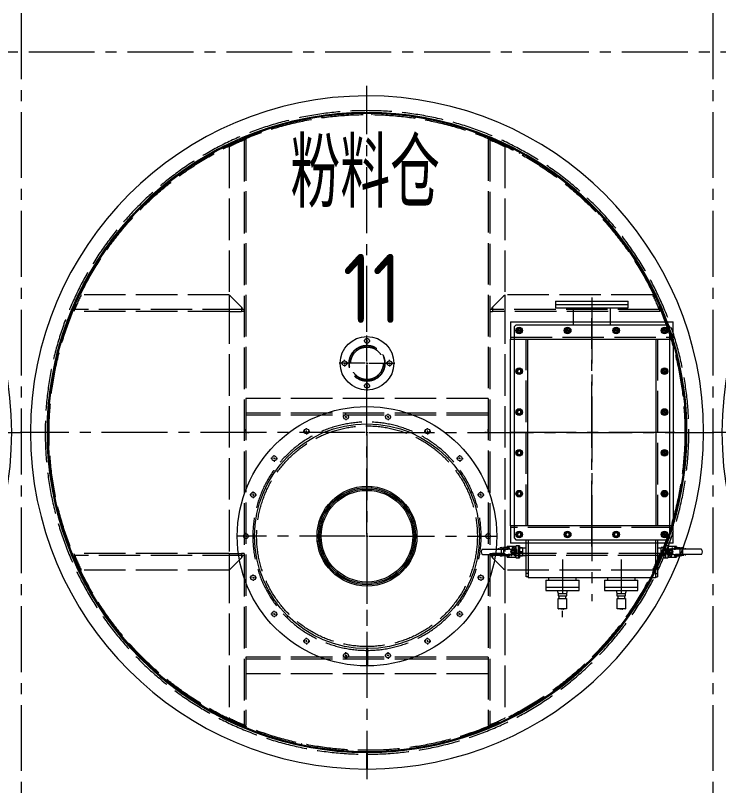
# Model space of a CAD drawing. Header units: millimetres. Extents: x 163705 to 1616509, y 81827 to 302547.
# Drawn here: x 1272919 to 1274951, y 143319 to 145565 of the extents above; entities that cross this region are included whole.
import ezdxf

# ---------------------------------------------------------------- set-up
doc = ezdxf.new("R2010")
doc.units = ezdxf.units.MM
doc.header["$LTSCALE"] = 10
doc.linetypes.add('ACAD_ISO02W100', pattern=[15, 12, -3])
doc.linetypes.add('CENTER2', pattern=[28.575, 19.05, -3.175, 3.175, -3.175])
for name, color, linetype, lineweight in [('1-中心线', 1, 'CENTER2', 0), ('1-剖面线', 8, 'Continuous', 0), ('1-标注', 3, 'Continuous', 0), ('1-虚线', 8, 'ACAD_ISO02W100', 0), ('1-设备轮廓', 2, 'Continuous', 18)]:
    doc.layers.add(name, color=color, linetype=linetype, lineweight=lineweight)
doc.styles.add('HZ', font='gbenor.shx', dxfattribs={"bigfont": 'gbcbig.shx'})
pattern_1 = [(45, (-1357.9, -804), (-67.352, 67.352), [])]

# ---------------------------------------------------------------- blocks, each defined once
blk = doc.blocks.new('SW_CENTERMARKSYMBOL_2')
at = {"lineweight": 18}
for p, q in [((0, 5), (0, 116.5)), ((-5, 0), (-116.5, 0)), ((0, 0), (-2.5, 0)), ((0, 0), (0, 2.5)), ((0, 0), (0, -2.5)), ((0, 0), (2.5, 0)), ((5, 0), (116.5, 0)), ((0, -5), (0, -116.5))]:
    blk.add_line(p, q, dxfattribs=at)
blk = doc.blocks.new('SW_CENTERMARKSYMBOL_3')
for p, q in [((-5, 0), (-10.5, 0)), ((0, 0), (-2.5, 0)), ((0, 5), (0, 10.5)), ((0, 0), (0, 2.5)), ((0, 0), (0, -2.5)), ((0, 0), (2.5, 0)), ((5, 0), (10.5, 0)), ((0, -5), (0, -10.5))]:
    blk.add_line(p, q)
blk = doc.blocks.new('SW_CENTERMARKSYMBOL_4')
for p, q in [((-5, 0), (-7.5, 0)), ((0, 0), (-2.5, 0)), ((0, 5), (0, 7.5)), ((0, 0), (0, 2.5)), ((0, 0), (0, -2.5)), ((0, 0), (2.5, 0)), ((5, 0), (7.5, 0)), ((0, -5), (0, -7.5))]:
    blk.add_line(p, q)
blk = doc.blocks.new('SW_CENTERMARKSYMBOL_5')
at = {"ltscale": 5}
for p, q in [((-5, 0), (-6.5, 0)), ((0, 0), (-2.5, 0)), ((0, 5), (0, 6.5)), ((0, 0), (0, 2.5)), ((0, 0), (0, -2.5)), ((0, 0), (2.5, 0)), ((5, 0), (6.5, 0)), ((0, -5), (0, -6.5))]:
    blk.add_line(p, q, dxfattribs=at)
blk = doc.blocks.new('SW_CENTERMARKSYMBOL_6')
at = {"layer": '1-中心线'}
for p, q in [((-5, 0), (-9.5, 0)), ((0, 0), (-2.5, 0)), ((0, 5), (0, 9.5)), ((0, 0), (0, 2.5)), ((0, 0), (0, -2.5)), ((0, 0), (2.5, 0)), ((5, 0), (9.5, 0)), ((0, -5), (0, -9.5))]:
    blk.add_line(p, q, dxfattribs=at)
blk = doc.blocks.new('SW_CENTERMARKSYMBOL_7')
at = {"layer": '1-中心线'}
for p, q in [((-5, 0), (-9.5, 0)), ((0, 0), (-2.5, 0)), ((0, 5), (0, 9.5)), ((0, 0), (0, 2.5)), ((0, 0), (0, -2.5)), ((0, 0), (2.5, 0)), ((5, 0), (9.5, 0)), ((0, -5), (0, -9.5))]:
    blk.add_line(p, q, dxfattribs=at)
blk = doc.blocks.new('SW_CENTERMARKSYMBOL_8')
at = {"layer": '1-中心线'}
for p, q in [((-5, 0), (-9.5, 0)), ((0, 0), (-2.5, 0)), ((0, 5), (0, 9.5)), ((0, 0), (0, 2.5)), ((0, 0), (0, -2.5)), ((0, 0), (2.5, 0)), ((5, 0), (9.5, 0)), ((0, -5), (0, -9.5))]:
    blk.add_line(p, q, dxfattribs=at)
blk = doc.blocks.new('SW_CENTERMARKSYMBOL_9')
at = {"layer": '1-中心线'}
for p, q in [((-5, 0), (-9.5, 0)), ((0, 0), (-2.5, 0)), ((0, 5), (0, 9.5)), ((0, 0), (0, 2.5)), ((0, 0), (0, -2.5)), ((0, 0), (2.5, 0)), ((5, 0), (9.5, 0)), ((0, -5), (0, -9.5))]:
    blk.add_line(p, q, dxfattribs=at)
blk = doc.blocks.new('SW_CENTERMARKSYMBOL_10')
at = {"layer": '1-中心线'}
for p, q in [((-5, 0), (-9.5, 0)), ((0, 0), (-2.5, 0)), ((0, 5), (0, 9.5)), ((0, 0), (0, 2.5)), ((0, 0), (0, -2.5)), ((0, 0), (2.5, 0)), ((5, 0), (9.5, 0)), ((0, -5), (0, -9.5))]:
    blk.add_line(p, q, dxfattribs=at)
blk = doc.blocks.new('SW_CENTERMARKSYMBOL_11')
at = {"layer": '1-中心线'}
for p, q in [((-5, 0), (-9.5, 0)), ((0, 0), (-2.5, 0)), ((0, 5), (0, 9.5)), ((0, 0), (0, 2.5)), ((0, 0), (0, -2.5)), ((0, 0), (2.5, 0)), ((5, 0), (9.5, 0)), ((0, -5), (0, -9.5))]:
    blk.add_line(p, q, dxfattribs=at)
blk = doc.blocks.new('SW_CENTERMARKSYMBOL_12')
at = {"layer": '1-中心线'}
for p, q in [((-5, 0), (-9.5, 0)), ((0, 0), (-2.5, 0)), ((0, 5), (0, 9.5)), ((0, 0), (0, 2.5)), ((0, 0), (0, -2.5)), ((0, 0), (2.5, 0)), ((5, 0), (9.5, 0)), ((0, -5), (0, -9.5))]:
    blk.add_line(p, q, dxfattribs=at)
blk = doc.blocks.new('SW_CENTERMARKSYMBOL_13')
at = {"layer": '1-中心线'}
for p, q in [((0, 5), (0, 1002.5)), ((0, 5), (0, 927.5)), ((-5, 0), (-1002.5, 0)), ((-5, 0), (-927.5, 0)), ((0, 0), (-2.5, 0)), ((0, 0), (-2.5, 0)), ((0, 0), (0, 2.5)), ((0, 0), (0, 2.5)), ((0, 0), (0, -2.5)), ((0, 0), (2.5, 0)), ((0, 0), (0, -2.5)), ((0, 0), (2.5, 0)), ((5, 0), (927.5, 0)), ((5, 0), (1002.5, 0)), ((0, -5), (0, -927.5)), ((0, -5), (0, -1002.5))]:
    blk.add_line(p, q, dxfattribs=at)
blk = doc.blocks.new('SW_CENTERMARKSYMBOL_14')
at = {"layer": '1-中心线'}
for p, q in [((0, 5), (0, 80)), ((-5, 0), (-80, 0)), ((0, 0), (-2.5, 0)), ((0, 0), (0, 2.5)), ((0, 0), (0, -2.5)), ((0, 0), (2.5, 0)), ((5, 0), (80, 0)), ((0, -5), (0, -80))]:
    blk.add_line(p, q, dxfattribs=at)
blk = doc.blocks.new('SW_CENTERMARKSYMBOL_15')
at = {"layer": '1-中心线'}
for p, q in [((-5, 0), (-9.5, 0)), ((0, 0), (-2.5, 0)), ((0, 5), (0, 9.5)), ((0, 0), (0, 2.5)), ((0, 0), (0, -2.5)), ((0, 0), (2.5, 0)), ((5, 0), (9.5, 0)), ((0, -5), (0, -9.5))]:
    blk.add_line(p, q, dxfattribs=at)
blk = doc.blocks.new('SW_CENTERMARKSYMBOL_16')
at = {"layer": '1-中心线'}
for p, q in [((-5, 0), (-9.5, 0)), ((0, 0), (-2.5, 0)), ((0, 5), (0, 9.5)), ((0, 0), (0, 2.5)), ((0, 0), (0, -2.5)), ((0, 0), (2.5, 0)), ((5, 0), (9.5, 0)), ((0, -5), (0, -9.5))]:
    blk.add_line(p, q, dxfattribs=at)
blk = doc.blocks.new('SW_CENTERMARKSYMBOL_17')
at = {"layer": '1-中心线'}
for p, q in [((-5, 0), (-9.5, 0)), ((0, 0), (-2.5, 0)), ((0, 5), (0, 9.5)), ((0, 0), (0, 2.5)), ((0, 0), (0, -2.5)), ((0, 0), (2.5, 0)), ((5, 0), (9.5, 0)), ((0, -5), (0, -9.5))]:
    blk.add_line(p, q, dxfattribs=at)
blk = doc.blocks.new('SW_CENTERMARKSYMBOL_18')
at = {"layer": '1-中心线'}
for p, q in [((-5, 0), (-9.5, 0)), ((0, 0), (-2.5, 0)), ((0, 5), (0, 9.5)), ((0, 0), (0, 2.5)), ((0, 0), (0, -2.5)), ((0, 0), (2.5, 0)), ((5, 0), (9.5, 0)), ((0, -5), (0, -9.5))]:
    blk.add_line(p, q, dxfattribs=at)
blk = doc.blocks.new('SW_CENTERMARKSYMBOL_19')
at = {"layer": '1-中心线'}
for p, q in [((-5, 0), (-9.5, 0)), ((0, 0), (-2.5, 0)), ((0, 5), (0, 9.5)), ((0, 0), (0, 2.5)), ((0, 0), (0, -2.5)), ((0, 0), (2.5, 0)), ((5, 0), (9.5, 0)), ((0, -5), (0, -9.5))]:
    blk.add_line(p, q, dxfattribs=at)
blk = doc.blocks.new('SW_CENTERMARKSYMBOL_20')
at = {"layer": '1-中心线'}
for p, q in [((-5, 0), (-9.5, 0)), ((0, 0), (-2.5, 0)), ((0, 5), (0, 9.5)), ((0, 0), (0, 2.5)), ((0, 0), (0, -2.5)), ((0, 0), (2.5, 0)), ((5, 0), (9.5, 0)), ((0, -5), (0, -9.5))]:
    blk.add_line(p, q, dxfattribs=at)
blk = doc.blocks.new('SW_CENTERMARKSYMBOL_21')
at = {"layer": '1-中心线'}
for p, q in [((-5, 0), (-9.5, 0)), ((0, 0), (-2.5, 0)), ((0, 5), (0, 9.5)), ((0, 0), (0, 2.5)), ((0, 0), (0, -2.5)), ((0, 0), (2.5, 0)), ((5, 0), (9.5, 0)), ((0, -5), (0, -9.5))]:
    blk.add_line(p, q, dxfattribs=at)
blk = doc.blocks.new('SW_CENTERMARKSYMBOL_22')
at = {"layer": '1-中心线'}
for p, q in [((-5, 300), (-9.5, 300)), ((0, 300), (-2.5, 300)), ((0, 305), (0, 309.5)), ((0, 300), (0, 302.5)), ((0, 300), (0, 297.5)), ((0, 300), (2.5, 300)), ((0, 295), (0, 290.5)), ((5, 300), (9.5, 300)), ((-5, 0), (-9.5, 0)), ((0, 0), (-2.5, 0)), ((0, 5), (0, 9.5)), ((0, 0), (0, 2.5)), ((0, 0), (0, -2.5)), ((0, 0), (2.5, 0)), ((5, 0), (9.5, 0)), ((0, -5), (0, -9.5))]:
    blk.add_line(p, q, dxfattribs=at)
blk = doc.blocks.new('SW_CENTERMARKSYMBOL_23')
at = {"layer": '1-中心线'}
for p, q in [((-5, 0), (-9.5, 0)), ((0, 0), (-2.5, 0)), ((0, 5), (0, 9.5)), ((0, 0), (0, 2.5)), ((0, 0), (0, -2.5)), ((0, 0), (2.5, 0)), ((5, 0), (9.5, 0)), ((0, -5), (0, -9.5))]:
    blk.add_line(p, q, dxfattribs=at)
blk = doc.blocks.new('SW_CENTERMARKSYMBOL_24')
at = {"layer": '1-中心线'}
for p, q in [((-5, 0), (-9.5, 0)), ((0, 0), (-2.5, 0)), ((0, 5), (0, 9.5)), ((0, 0), (0, 2.5)), ((0, 0), (0, -2.5)), ((0, 0), (2.5, 0)), ((5, 0), (9.5, 0)), ((0, -5), (0, -9.5))]:
    blk.add_line(p, q, dxfattribs=at)
blk = doc.blocks.new('SW_CENTERMARKSYMBOL_25')
at = {"layer": '1-中心线'}
for p, q in [((-5, 0), (-9.5, 0)), ((0, 0), (-2.5, 0)), ((0, 5), (0, 9.5)), ((0, 0), (0, 2.5)), ((0, 0), (0, -2.5)), ((0, 0), (2.5, 0)), ((5, 0), (9.5, 0)), ((0, -5), (0, -9.5))]:
    blk.add_line(p, q, dxfattribs=at)
blk = doc.blocks.new('SW_CENTERMARKSYMBOL_26')
at = {"layer": '1-中心线'}
for p, q in [((-5, 0), (-9.5, 0)), ((0, 0), (-2.5, 0)), ((0, 5), (0, 9.5)), ((0, 0), (0, 2.5)), ((0, 0), (0, -2.5)), ((0, 0), (2.5, 0)), ((5, 0), (9.5, 0)), ((0, -5), (0, -9.5))]:
    blk.add_line(p, q, dxfattribs=at)
blk = doc.blocks.new('SW_CENTERMARKSYMBOL_27')
at = {"layer": '1-中心线'}
for p, q in [((-5, 0), (-9.5, 0)), ((0, 0), (-2.5, 0)), ((0, 5), (0, 9.5)), ((0, 0), (0, 2.5)), ((0, 0), (0, -2.5)), ((0, 0), (2.5, 0)), ((5, 0), (9.5, 0)), ((0, -5), (0, -9.5))]:
    blk.add_line(p, q, dxfattribs=at)
blk = doc.blocks.new('SW_CENTERMARKSYMBOL_28')
at = {"layer": '1-中心线'}
for p, q in [((-5, 0), (-9.5, 0)), ((0, 0), (-2.5, 0)), ((0, 5), (0, 9.5)), ((0, 0), (0, 2.5)), ((0, 0), (0, -2.5)), ((0, 0), (2.5, 0)), ((5, 0), (9.5, 0)), ((0, -5), (0, -9.5))]:
    blk.add_line(p, q, dxfattribs=at)
blk = doc.blocks.new('SW_CENTERMARKSYMBOL_29')
at = {"layer": '1-中心线'}
for p, q in [((-5, 0), (-9.5, 0)), ((0, 0), (-2.5, 0)), ((0, 5), (0, 9.5)), ((0, 0), (0, 2.5)), ((0, 0), (0, -2.5)), ((0, 0), (2.5, 0)), ((5, 0), (9.5, 0)), ((0, -5), (0, -9.5))]:
    blk.add_line(p, q, dxfattribs=at)
blk = doc.blocks.new('SW_CENTERMARKSYMBOL_30')
at = {"layer": '1-中心线'}
for p, q in [((-5, 0), (-9.5, 0)), ((0, 0), (-2.5, 0)), ((0, 5), (0, 9.5)), ((0, 0), (0, 2.5)), ((0, 0), (0, -2.5)), ((0, 0), (2.5, 0)), ((5, 0), (9.5, 0)), ((0, -5), (0, -9.5))]:
    blk.add_line(p, q, dxfattribs=at)
blk = doc.blocks.new('SW_CENTERMARKSYMBOL_31')
at = {"layer": '1-中心线'}
for p, q in [((-5, 300), (-9.5, 300)), ((0, 300), (-2.5, 300)), ((0, 305), (0, 309.5)), ((0, 300), (0, 302.5)), ((0, 300), (0, 297.5)), ((0, 300), (2.5, 300)), ((0, 295), (0, 290.5)), ((5, 300), (9.5, 300)), ((-5, 0), (-9.5, 0)), ((0, 0), (-2.5, 0)), ((0, 5), (0, 9.5)), ((0, 0), (0, 2.5)), ((0, 0), (0, -2.5)), ((0, 0), (2.5, 0)), ((5, 0), (9.5, 0)), ((0, -5), (0, -9.5))]:
    blk.add_line(p, q, dxfattribs=at)
blk = doc.blocks.new('SW_CENTERMARKSYMBOL_32')
at = {"layer": '1-中心线'}
for p, q in [((-5, 0), (-9.5, 0)), ((0, 0), (-2.5, 0)), ((0, 5), (0, 9.5)), ((0, 0), (0, 2.5)), ((0, 0), (0, -2.5)), ((0, 0), (2.5, 0)), ((5, 0), (9.5, 0)), ((0, -5), (0, -9.5))]:
    blk.add_line(p, q, dxfattribs=at)
blk = doc.blocks.new('SW_CENTERMARKSYMBOL_33')
at = {"layer": '1-中心线'}
for p, q in [((-5, 0), (-9.5, 0)), ((0, 0), (-2.5, 0)), ((0, 5), (0, 9.5)), ((0, 0), (0, 2.5)), ((0, 0), (0, -2.5)), ((0, 0), (2.5, 0)), ((5, 0), (9.5, 0)), ((0, -5), (0, -9.5))]:
    blk.add_line(p, q, dxfattribs=at)
blk = doc.blocks.new('SW_CENTERMARKSYMBOL_34')
at = {"layer": '1-中心线'}
for p, q in [((-5, 0), (-9.5, 0)), ((0, 0), (-2.5, 0)), ((0, 5), (0, 9.5)), ((0, 0), (0, 2.5)), ((0, 0), (0, -2.5)), ((0, 0), (2.5, 0)), ((5, 0), (9.5, 0)), ((0, -5), (0, -9.5))]:
    blk.add_line(p, q, dxfattribs=at)
blk = doc.blocks.new('SW_CENTERMARKSYMBOL_35')
at = {"layer": '1-中心线'}
for p, q in [((-5, 0), (-9.5, 0)), ((0, 0), (-2.5, 0)), ((0, 5), (0, 9.5)), ((0, 0), (0, 2.5)), ((0, 0), (0, -2.5)), ((0, 0), (2.5, 0)), ((5, 0), (9.5, 0)), ((0, -5), (0, -9.5))]:
    blk.add_line(p, q, dxfattribs=at)
blk = doc.blocks.new('SW_CENTERMARKSYMBOL_36')
at = {"layer": '1-中心线'}
for p, q in [((-5, 0), (-9.5, 0)), ((0, 0), (-2.5, 0)), ((0, 5), (0, 9.5)), ((0, 0), (0, 2.5)), ((0, 0), (0, -2.5)), ((0, 0), (2.5, 0)), ((5, 0), (9.5, 0)), ((0, -5), (0, -9.5))]:
    blk.add_line(p, q, dxfattribs=at)
blk = doc.blocks.new('SW_CENTERMARKSYMBOL_37')
at = {"layer": '1-中心线'}
for p, q in [((0, 5), (0, 377.5)), ((-5, 0), (-377.5, 0)), ((0, 0), (-2.5, 0)), ((0, 0), (0, 2.5)), ((0, 0), (0, -2.5)), ((0, 0), (2.5, 0)), ((5, 0), (377.5, 0)), ((0, -5), (0, -377.5))]:
    blk.add_line(p, q, dxfattribs=at)
blk = doc.blocks.new('LFHBF-LC1-00A_俯视图')
at = {"lineweight": 18}
h = blk.add_hatch(dxfattribs=at)
h.set_pattern_fill('ANSI31', color=256, scale=30, style=0)
h.set_pattern_definition(pattern_1)
edge = h.paths.add_edge_path(flags=0)
edge.add_arc((1002.5, 1009), 144.4, 0, 360)
edge = h.paths.add_edge_path(flags=0)
edge.add_arc((1002.5, 1009), 140.4, 0, 360)
at = {"layer": '1-虚线', "lineweight": 18}
h = blk.add_hatch(dxfattribs=at)
h.set_pattern_fill('ANSI31', color=256, scale=30, style=0)
h.set_pattern_definition(pattern_1)
edge = h.paths.add_edge_path(flags=0)
edge.add_arc((1002.5, 1309), 925, 0, 360)
edge = h.paths.add_edge_path(flags=0)
edge.add_arc((1002.5, 1309), 919, 0, 360)
at = {"lineweight": 18}
for p, q in [((1002.5, 634), (1002.5, 684)), ((1004.8, 634), (1004.5, 684))]:
    blk.add_line(p, q, dxfattribs=at)
blk.add_circle((1002.5, 1009), 136.5, dxfattribs=at)
blk.add_circle((1002.5, 1009), 136.5, dxfattribs=at)
for start, end in [(16.9112, 20.2396), (339.7604, 343.0888)]:
    blk.add_arc((1002.5, 1309), 925, start, end, dxfattribs=at)
at = {"layer": '1-中心线'}
blk.add_line((1652.5, 979), (1652.5, 1639), dxfattribs=at)
at = {"layer": '1-虚线', "lineweight": 18}
for p, q in [((652.5, 2156.6), (652.5, 461.4)), ((1352.5, 2156.6), (1352.5, 461.4)), ((604.5, 2135.1), (604.5, 482.9)), ((647.2, 2154.4), (647.2, 463.6)), ((1357.8, 2154.4), (1357.8, 463.6)), ((1400.5, 2135.1), (1400.5, 482.9)), ((604.5, 1707), (176.4, 1707)), ((604.5, 1707), (604.5, 1659)), ((640, 1671.4), (608.1, 1703.4)), ((1365, 1671.4), (1396.9, 1703.4)), ((1828.6, 1707), (1400.5, 1707)), ((1400.5, 1707), (1400.5, 1659)), ((647.2, 1664.3), (157.1, 1664.3)), ((640, 1671.4), (640, 1659)), ((647.2, 1664.3), (647.2, 1659)), ((1847.9, 1664.3), (1357.8, 1664.3)), ((1357.8, 1664.3), (1357.8, 1659)), ((1365, 1671.4), (1365, 1659)), ((604.5, 1659), (154.9, 1659)), ((604.5, 1659), (640, 1659)), ((647.2, 1659), (640, 1659)), ((1357.8, 1659), (1365, 1659)), ((1400.5, 1659), (1365, 1659)), ((1850.1, 1659), (1400.5, 1659)), ((1417.5, 1584), (1887.5, 1584)), ((1462.5, 1039), (1462.5, 1579)), ((1842.5, 1579), (1842.5, 1039)), ((652.5, 1407), (652.5, 1359)), ((1352.5, 1407), (652.5, 1407)), ((1352.5, 1407), (1352.5, 1359)), ((1352.5, 1364.3), (652.5, 1364.3)), ((1352.5, 1359), (652.5, 1359)), ((1887.5, 1034), (1417.5, 1034)), ((604.5, 959), (154.9, 959)), ((647.2, 953.7), (157.1, 953.7)), ((604.5, 959), (604.5, 911)), ((604.5, 959), (640, 959)), ((640, 946.5), (608.1, 914.6)), ((640, 959), (640, 946.5)), ((647.2, 959), (640, 959)), ((647.2, 959), (647.2, 953.7)), ((1357.8, 959), (1357.8, 953.7)), ((1357.8, 959), (1365, 959)), ((1847.9, 953.7), (1357.8, 953.7)), ((1365, 959), (1365, 946.5)), ((1400.5, 959), (1365, 959)), ((1365, 946.5), (1396.9, 914.6)), ((1400.5, 959), (1400.5, 911)), ((1850.1, 959), (1400.5, 959)), ((604.5, 911), (176.4, 911)), ((1828.6, 911), (1400.5, 911)), ((652.5, 659), (652.5, 611)), ((1352.5, 659), (652.5, 659)), ((1352.5, 653.7), (652.5, 653.7)), ((1352.5, 659), (1352.5, 611)), ((1352.5, 611), (652.5, 611))]:
    blk.add_line(p, q, dxfattribs=at)
at = {"layer": '1-虚线', "lineweight": 18, "flags": 128}
for points in [[(647.2, 2154.4), (646.8, 2154.2), (645.7, 2153.7), (643.9, 2153), (641.6, 2152), (640, 2151.3)], [(1357.8, 2154.4), (1358.2, 2154.2), (1359.3, 2153.7), (1361.1, 2153), (1363.4, 2152), (1365, 2151.3)], [(160.2, 1671.4), (159, 1668.7), (158, 1666.4), (157.4, 1664.9), (157.1, 1664.3), (157.1, 1664.3)], [(1847.9, 1664.3), (1847.7, 1664.7), (1847.2, 1665.8), (1846.5, 1667.6), (1845.5, 1669.9), (1844.8, 1671.4)], [(160.2, 946.5), (159, 949.3), (158, 951.6), (157.4, 953.1), (157.1, 953.7), (157.1, 953.7)], [(1847.9, 953.7), (1847.7, 953.3), (1847.2, 952.2), (1846.5, 950.4), (1845.5, 948), (1844.8, 946.5)], [(640, 466.7), (642.8, 465.5), (645.1, 464.5), (646.6, 463.9), (647.2, 463.6), (647.2, 463.6)], [(1365, 466.7), (1362.2, 465.5), (1359.9, 464.5), (1358.4, 463.9), (1357.8, 463.6), (1357.8, 463.6)]]:
    blk.add_lwpolyline(points, dxfattribs=at)
at = {"layer": '1-虚线', "lineweight": 18}
for centre, radius in [((1002.5, 1309), 919), ((1002.5, 1509), 52), ((1002.5, 1509), 51), ((1002.5, 1509), 47), ((1002.5, 1009), 319)]:
    blk.add_circle(centre, radius, dxfattribs=at)
for centre, radius, start, end in [((1002.5, 1309), 930.3, 270.0619, 270), ((1002.5, 1309), 917, 112.4377, 115.7232), ((1002.5, 1309), 917, 64.2768, 67.5623), ((1002.5, 1309), 917, 154.2768, 157.5623), ((1002.5, 1309), 917, 22.4377, 25.7232), ((1002.5, 1309), 922, 16.2868, 20.3083), ((1002.5, 1309), 925, 16.9112, 20.2396), ((1002.5, 1009), 330, 270.3526, 270), ((1002.5, 1309), 922, 339.6917, 343.7132), ((1002.5, 1309), 925, 339.7604, 343.0888), ((1002.5, 1309), 917, 202.4377, 205.7232), ((1002.5, 1309), 917, 334.2768, 337.5623), ((1002.5, 1309), 917, 244.2768, 247.5623), ((1002.5, 1309), 917, 292.4377, 295.7232)]:
    blk.add_arc(centre, radius, start, end, dxfattribs=at)
for centre, major_axis, ratio, start_param, end_param in [((570.2, 1703), (38.1, 0), 0.105104, 0.10472, 0.450099), ((1434.8, 1703), (38.1, 0), 0.105104, 2.691494, 3.036873), ((647.2, 1672.3), (0, 8), 0.900404, 1.675516, 3.141593), ((1357.8, 1672.3), (0, 8), 0.900404, 3.141593, 4.607669), ((647.2, 945.7), (0, 8), 0.900404, 0, 1.466077), ((1357.8, 945.7), (0, 8), 0.900404, 4.817109, 6.283185), ((570.2, 915), (38.1, 0), 0.105104, 5.833086, 6.178466), ((1434.8, 915), (38.1, 0), 0.105104, 3.246312, 3.591692)]:
    blk.add_ellipse(centre, major_axis=major_axis, ratio=ratio, start_param=start_param, end_param=end_param, dxfattribs=at)
at = {"layer": '1-设备轮廓'}
for p, q in [((1417.5, 1629), (1417.5, 1579)), ((1417.5, 1629), (1887.5, 1629)), ((1887.5, 1579), (1887.5, 1629)), ((1417.5, 1579), (1887.5, 1579)), ((1417.5, 1039), (1417.5, 1579)), ((1417.5, 1579), (1467.5, 1579)), ((1467.5, 1039), (1467.5, 1579)), ((1837.5, 1579), (1887.5, 1579)), ((1837.5, 1579), (1837.5, 1039)), ((1887.5, 1579), (1887.5, 1039)), ((1417.5, 1039), (1417.5, 989)), ((1887.5, 1039), (1417.5, 1039)), ((1467.5, 1039), (1417.5, 1039)), ((1887.5, 1039), (1837.5, 1039)), ((1887.5, 989), (1887.5, 1039)), ((1887.5, 989), (1417.5, 989)), ((1002.5, 336), (1002.5, 384)), ((1003.6, 336), (1003.5, 384))]:
    blk.add_line(p, q, dxfattribs=at)
for centre, radius in [((1442.5, 1604), 7), ((1582.5, 1604), 7), ((1722.5, 1604), 7), ((1862.5, 1604), 7), ((1002.5, 1509), 77.5), ((1002.5, 1574), 7), ((937.5, 1509), 7), ((1067.5, 1509), 7), ((1442.5, 1486), 7), ((1862.5, 1486), 7), ((1002.5, 1444), 7), ((1002.5, 1009), 375), ((1442.5, 1368), 7), ((1862.5, 1368), 7), ((941.7, 1353.7), 7), ((1063.3, 1353.7), 7), ((1002.5, 1009), 325), ((827.5, 1312.1), 7), ((1177.5, 1312.1), 7), ((734.4, 1234), 7), ((1270.6, 1234), 7), ((1442.5, 1250), 7), ((1862.5, 1250), 7), ((1002.5, 1009), 144.4), ((1002.5, 1009), 140.4), ((673.6, 1128.7), 7), ((1002.5, 1009), 132.5), ((1002.5, 1009), 132.5), ((1331.4, 1128.7), 7), ((1442.5, 1132), 7), ((1862.5, 1132), 7), ((652.5, 1009), 7), ((1352.5, 1009), 7), ((1442.5, 1014), 7), ((1582.5, 1014), 7), ((1722.5, 1014), 7), ((1862.5, 1014), 7), ((673.6, 889.3), 7), ((1331.4, 889.3), 7), ((734.4, 784), 7), ((1270.6, 784), 7), ((827.5, 705.9), 7), ((1177.5, 705.9), 7), ((941.7, 664.3), 7), ((1063.3, 664.3), 7)]:
    blk.add_circle(centre, radius, dxfattribs=at)
for radius, start, end in [(973, 270.0619, 270), (925, 20.2396, 180), (925, 20.2396, 270), (922, 20.3083, 339.6917), (925, 343.0888, 16.9112), (925, 343.0888, 16.9112), (922, 0, 16.2868), (925, 180, 339.7604), (922, 343.7132, 0), (925, 270.0619, 339.7604)]:
    blk.add_arc((1002.5, 1309), radius, start, end, dxfattribs=at)
at = {"layer": '1-中心线'}
for name, p in [('SW_CENTERMARKSYMBOL_13', (1002.5, 1309)), ('SW_CENTERMARKSYMBOL_4', (1442.5, 1604)), ('SW_CENTERMARKSYMBOL_5', (1582.5, 1604)), ('SW_CENTERMARKSYMBOL_6', (1722.5, 1604)), ('SW_CENTERMARKSYMBOL_7', (1862.5, 1604)), ('SW_CENTERMARKSYMBOL_14', (1002.5, 1509)), ('SW_CENTERMARKSYMBOL_18', (1002.5, 1574)), ('SW_CENTERMARKSYMBOL_15', (937.5, 1509)), ('SW_CENTERMARKSYMBOL_3', (1002.5, 1509)), ('SW_CENTERMARKSYMBOL_17', (1067.5, 1509)), ('SW_CENTERMARKSYMBOL_8', (1862.5, 1486)), ('SW_CENTERMARKSYMBOL_16', (1002.5, 1444)), ('SW_CENTERMARKSYMBOL_2', (1002.5, 1309)), ('SW_CENTERMARKSYMBOL_37', (1002.5, 1009)), ('SW_CENTERMARKSYMBOL_9', (1862.5, 1368)), ('SW_CENTERMARKSYMBOL_36', (941.7, 1353.7)), ('SW_CENTERMARKSYMBOL_35', (1063.3, 1353.7)), ('SW_CENTERMARKSYMBOL_22', (652.5, 1009)), ('SW_CENTERMARKSYMBOL_19', (827.5, 1312.1)), ('SW_CENTERMARKSYMBOL_34', (1177.5, 1312.1)), ('SW_CENTERMARKSYMBOL_31', (1352.5, 1009)), ('SW_CENTERMARKSYMBOL_10', (1862.5, 1250)), ('SW_CENTERMARKSYMBOL_20', (734.4, 1234)), ('SW_CENTERMARKSYMBOL_33', (1270.6, 1234)), ('SW_CENTERMARKSYMBOL_21', (673.6, 1128.7)), ('SW_CENTERMARKSYMBOL_32', (1331.4, 1128.7)), ('SW_CENTERMARKSYMBOL_11', (1862.5, 1132)), ('SW_CENTERMARKSYMBOL_12', (1862.5, 1014)), ('SW_CENTERMARKSYMBOL_23', (673.6, 889.3)), ('SW_CENTERMARKSYMBOL_30', (1331.4, 889.3)), ('SW_CENTERMARKSYMBOL_24', (734.4, 784)), ('SW_CENTERMARKSYMBOL_29', (1270.6, 784)), ('SW_CENTERMARKSYMBOL_25', (827.5, 705.9)), ('SW_CENTERMARKSYMBOL_28', (1177.5, 705.9)), ('SW_CENTERMARKSYMBOL_26', (941.7, 664.3)), ('SW_CENTERMARKSYMBOL_27', (1063.3, 664.3))]:
    blk.add_blockref(name, p, dxfattribs=at)
blk = doc.blocks.new('SCNZ-6_俯视图')
at = {"layer": '1-中心线'}
for p, q in [((534.3, 79.7), (534.3, 559.7)), ((167.3, 404.8), (67.3, 404.8)), ((924.3, 319.7), (47, 319.7)), ((167.3, 234.8), (67.3, 234.8))]:
    blk.add_line(p, q, dxfattribs=at)
at = {"layer": '1-剖面线'}
blk.add_line((0, 404.8), (19, 404.8), dxfattribs=at)
at = {"layer": '1-设备轮廓'}
for p, q in [((181.3, 635.8), (181.3, 637)), ((181.3, 635.8), (181.3, 582.3)), ((197.2, 637), (197.2, 582.3)), ((177.2, 584.5), (177.2, 579.6)), ((178.7, 585.3), (177.3, 584.8)), ((179.4, 585.3), (177.4, 584.8)), ((179.4, 585.3), (178.7, 585.3)), ((180.5, 585.3), (179.4, 585.3)), ((181.3, 585.1), (180.5, 585.3)), ((181.3, 585.3), (180.5, 585.3)), ((180.9, 591), (180.9, 589)), ((181.3, 589), (180.9, 589)), ((181.3, 591.2), (181.1, 591.2)), ((181.3, 585.9), (181.1, 585.3)), ((197.4, 591.2), (197.2, 591.2)), ((197.6, 589), (197.2, 589)), ((197.4, 585.3), (197.2, 585.9)), ((197.5, 585.3), (197.2, 585.3)), ((197.5, 585.3), (197.2, 585.3)), ((198.8, 585.3), (197.5, 585.3)), ((197.6, 589), (197.6, 591)), ((201.2, 584.8), (198.8, 585.3)), ((199.9, 585.3), (198.8, 585.3)), ((201.2, 584.8), (199.9, 585.3)), ((201.1, 584.8), (201.2, 584.8)), ((201.2, 584.8), (201.2, 584.8)), ((201.4, 584.5), (201.4, 579.6)), ((173.8, 564.7), (173.8, 540.7)), ((173.8, 564.7), (176.3, 564.7)), ((177.3, 579.3), (178.7, 578.8)), ((177.3, 565.5), (177.3, 574.8)), ((177.3, 574.8), (178.1, 574.8)), ((177.4, 579.3), (179.4, 578.8)), ((178.1, 565.8), (178.1, 574.8)), ((178.1, 574.8), (181.3, 574.8)), ((179.4, 578.8), (178.7, 578.8)), ((178.8, 578.8), (178.8, 574.8)), ((181.3, 566), (179.3, 566)), ((179.4, 578.8), (180.5, 578.8)), ((180.5, 578.8), (181.3, 579)), ((181.3, 578.8), (180.5, 578.8)), ((196.2, 582.3), (181.3, 582.3)), ((181.3, 582.3), (181.3, 575.3)), ((197.2, 575.3), (181.3, 575.3)), ((181.3, 575.3), (181.3, 561.2)), ((197.2, 582.3), (196.2, 582.3)), ((197.2, 582.3), (197.2, 575.3)), ((197.5, 578.8), (197.2, 578.8)), ((197.2, 575.3), (197.2, 561.2)), ((197.2, 574.8), (200.4, 574.8)), ((199.3, 566), (197.2, 566)), ((197.5, 578.8), (198.8, 578.8)), ((198.8, 578.8), (201.2, 579.3)), ((199.9, 578.8), (198.8, 578.8)), ((199.8, 574.8), (199.8, 578.8)), ((199.9, 578.8), (201.2, 579.3)), ((200.4, 565.8), (200.4, 574.8)), ((200.4, 574.8), (201.3, 574.8)), ((201.2, 579.3), (201.1, 579.3)), ((201.3, 565.5), (201.3, 574.8)), ((202.3, 564.7), (204.8, 564.7)), ((204.8, 540.7), (204.8, 564.7)), ((173.8, 540.7), (172, 538.9)), ((173.8, 540.7), (184.3, 540.7)), ((178.4, 553.8), (178.4, 551.6)), ((181.3, 554.3), (178.9, 554.3)), ((178.9, 551.1), (181.3, 551.1)), ((179.3, 558), (181.3, 558)), ((181.3, 556.9), (181.3, 561.2)), ((181.3, 556.9), (181.3, 545.3)), ((181.3, 545.3), (183.6, 544.4)), ((185.5, 554), (181.8, 547.5)), ((181.8, 547.5), (185.5, 541)), ((182.4, 544.9), (182.4, 543.5)), ((182.4, 543.5), (184.9, 542)), ((193, 554), (185.5, 554)), ((185.5, 541), (193, 541)), ((186, 541), (186, 537.3)), ((192.5, 541), (192.5, 537.3)), ((196.8, 547.5), (193, 554)), ((193, 541), (196.8, 547.5)), ((193.1, 540.5), (193.1, 537.3)), ((193.7, 542), (196.2, 543.5)), ((195, 544.4), (197.2, 545.3)), ((196.2, 543.5), (196.2, 544.9)), ((196.3, 537.3), (196.3, 543.6)), ((196.3, 540.7), (204.8, 540.7)), ((196.7, 544.5), (200.8, 544.5)), ((197.2, 556.9), (197.2, 561.2)), ((197.2, 558), (199.3, 558)), ((197.2, 556.9), (197.2, 545.3)), ((200.8, 550.5), (197.2, 550.5)), ((201.3, 545), (201.3, 550)), ((206.5, 538.9), (204.8, 540.7)), ((229.3, 544.8), (224.3, 539.8)), ((224.3, 539.8), (224.3, 99.8)), ((839.3, 544.8), (229.3, 544.8)), ((844.3, 539.8), (839.3, 544.8)), ((844.3, 99.8), (844.3, 539.8)), ((172, 538.9), (172, 532.2)), ((172, 538.9), (186, 538.9)), ((172, 532.2), (206.5, 532.2)), ((172.3, 532.2), (172.3, 528.8)), ((206.3, 528.8), (172.3, 528.8)), ((177.3, 528.8), (177.3, 519.8)), ((178.1, 519.8), (177.3, 519.8)), ((178.1, 528.8), (178.1, 519.8)), ((188.4, 519.8), (178.1, 519.8)), ((178.6, 519.8), (178.6, 509.8)), ((192.5, 537.3), (186, 537.3)), ((188.4, 528.8), (188.4, 519.8)), ((190.2, 519.8), (188.4, 519.8)), ((190.2, 528.8), (190.2, 519.8)), ((200.4, 519.8), (190.2, 519.8)), ((192.5, 538.9), (193.1, 538.9)), ((193.6, 536.8), (195.8, 536.8)), ((196.3, 538.9), (206.5, 538.9)), ((199.9, 509.8), (199.9, 519.8)), ((200.4, 528.8), (200.4, 519.8)), ((201.3, 519.8), (200.4, 519.8)), ((201.3, 528.8), (201.3, 519.8)), ((206.3, 528.8), (206.3, 532.2)), ((206.5, 532.2), (206.5, 538.9)), ((237.5, 535), (233.9, 530.8)), ((233.9, 530.8), (235.7, 525.6)), ((235.7, 525.6), (241.1, 524.5)), ((242.9, 533.9), (237.5, 535)), ((241.1, 524.5), (244.7, 528.7)), ((244.7, 528.7), (242.9, 533.9)), ((355.5, 535), (351.9, 530.8)), ((351.9, 530.8), (353.7, 525.6)), ((353.7, 525.6), (359.1, 524.5)), ((360.9, 533.9), (355.5, 535)), ((359.1, 524.5), (362.7, 528.7)), ((362.7, 528.7), (360.9, 533.9)), ((473.5, 535), (469.9, 530.8)), ((469.9, 530.8), (471.7, 525.6)), ((471.7, 525.6), (477.1, 524.5)), ((478.9, 533.9), (473.5, 535)), ((477.1, 524.5), (480.7, 528.7)), ((480.7, 528.7), (478.9, 533.9)), ((591.5, 535), (587.9, 530.8)), ((587.9, 530.8), (589.7, 525.6)), ((589.7, 525.6), (595.1, 524.5)), ((596.9, 533.9), (591.5, 535)), ((595.1, 524.5), (598.7, 528.7)), ((598.7, 528.7), (596.9, 533.9)), ((709.5, 535), (705.9, 530.8)), ((705.9, 530.8), (707.7, 525.6)), ((707.7, 525.6), (713.1, 524.5)), ((714.9, 533.9), (709.5, 535)), ((713.1, 524.5), (716.7, 528.7)), ((716.7, 528.7), (714.9, 533.9)), ((827.5, 535), (823.9, 530.8)), ((823.9, 530.8), (825.7, 525.6)), ((825.7, 525.6), (831.1, 524.5)), ((832.9, 533.9), (827.5, 535)), ((831.1, 524.5), (834.7, 528.7)), ((834.7, 528.7), (832.9, 533.9)), ((114.3, 135.7), (114.3, 503.7)), ((124.3, 503.7), (114.3, 503.7)), ((116.8, 503.7), (116.8, 509.8)), ((116.8, 509.8), (126.8, 509.8)), ((224.3, 503.7), (124.3, 503.7)), ((126.8, 503.7), (126.8, 509.8)), ((126.8, 509.8), (224.3, 509.8)), ((87.3, 452.8), (77.3, 452.8)), ((77.3, 452.8), (77.3, 356.8)), ((107.3, 452.8), (87.3, 452.8)), ((87.3, 452.8), (87.3, 356.8)), ((87.3, 452.8), (87.3, 356.8)), ((107.3, 452.8), (107.3, 356.8)), ((114.3, 444.8), (107.3, 444.8)), ((24.3, 409.2), (23.3, 409.2)), ((23.3, 402.1), (23.3, 409.2)), ((24.3, 412.8), (24.3, 416.2)), ((24.3, 396.8), (24.3, 412.8)), ((24.8, 416.8), (53.8, 416.8)), ((54.3, 416.2), (54.3, 412.8)), ((62.3, 414.8), (54.3, 414.8)), ((54.3, 412.8), (54.3, 396.8)), ((68.3, 417.2), (62.3, 417.2)), ((62.3, 417.2), (62.3, 392.2)), ((77.3, 419.6), (68.3, 417.2)), ((68.3, 417.2), (68.3, 392.2)), ((904.3, 424.7), (894.3, 424.7)), ((894.3, 424.7), (894.3, 319.7)), ((914.3, 424.7), (904.3, 424.7)), ((904.3, 424.7), (904.3, 319.7)), ((904.3, 424.7), (904.3, 319.7)), ((914.3, 424.7), (914.3, 319.7)), ((23.3, 402.1), (24.3, 402.1)), ((23.3, 402.1), (23.3, 401.1)), ((23.3, 401.1), (24.3, 401.1)), ((23.3, 400.2), (23.3, 401.1)), ((23.3, 400.2), (24.3, 400.2)), ((24.3, 393.2), (24.3, 396.8)), ((53.8, 392.7), (24.8, 392.7)), ((54.3, 396.8), (54.3, 393.2)), ((54.3, 394.8), (62.3, 394.8)), ((62.3, 392.2), (68.3, 392.2)), ((68.3, 392.2), (77.3, 389.9)), ((237.5, 395), (233.9, 390.8)), ((233.9, 390.8), (235.7, 385.6)), ((235.7, 385.6), (241.1, 384.5)), ((242.9, 393.9), (237.5, 395)), ((241.1, 384.5), (244.7, 388.7)), ((244.7, 388.7), (242.9, 393.9)), ((827.5, 395), (823.9, 390.8)), ((823.9, 390.8), (825.7, 385.6)), ((825.7, 385.6), (831.1, 384.5)), ((832.9, 393.9), (827.5, 395)), ((831.1, 384.5), (834.7, 388.7)), ((834.7, 388.7), (832.9, 393.9)), ((107.3, 364.8), (114.3, 364.8)), ((894.3, 373.8), (844.3, 373.8)), ((77.3, 356.8), (87.3, 356.8)), ((87.3, 356.8), (107.3, 356.8)), ((894.3, 319.7), (894.3, 214.8)), ((904.3, 319.7), (904.3, 214.8)), ((904.3, 319.7), (904.3, 214.8)), ((914.3, 319.7), (914.3, 214.8)), ((87.3, 282.8), (77.3, 282.8)), ((77.3, 282.8), (77.3, 186.8)), ((107.3, 282.8), (87.3, 282.8)), ((87.3, 282.8), (87.3, 186.8)), ((87.3, 282.8), (87.3, 186.8)), ((107.3, 282.8), (107.3, 186.8)), ((114.3, 274.7), (107.3, 274.7)), ((68.3, 247.2), (62.3, 247.2)), ((62.3, 247.2), (62.3, 222.2)), ((77.3, 249.6), (68.3, 247.2)), ((68.3, 247.2), (68.3, 222.2)), ((237.5, 255), (233.9, 250.8)), ((233.9, 250.8), (235.7, 245.6)), ((242.9, 253.9), (237.5, 255)), ((241.1, 244.5), (244.7, 248.7)), ((244.7, 248.7), (242.9, 253.9)), ((827.5, 255), (823.9, 250.8)), ((823.9, 250.8), (825.7, 245.6)), ((832.9, 253.9), (827.5, 255)), ((831.1, 244.5), (834.7, 248.7)), ((834.7, 248.7), (832.9, 253.9)), ((844.3, 265.8), (894.3, 265.8)), ((24.3, 239.2), (23.3, 239.2)), ((23.3, 232.1), (23.3, 239.2)), ((23.3, 232.1), (24.3, 232.1)), ((23.3, 232.1), (23.3, 231.1)), ((23.3, 230.2), (23.3, 231.1)), ((23.3, 231.1), (24.3, 231.1)), ((23.3, 230.2), (24.3, 230.2)), ((24.3, 242.8), (24.3, 246.2)), ((24.3, 226.8), (24.3, 242.8)), ((24.3, 223.2), (24.3, 226.8)), ((24.8, 246.7), (53.8, 246.7)), ((54.3, 246.2), (54.3, 242.8)), ((62.3, 244.8), (54.3, 244.8)), ((54.3, 242.8), (54.3, 226.8)), ((54.3, 226.8), (54.3, 223.2)), ((54.3, 224.8), (62.3, 224.8)), ((235.7, 245.6), (241.1, 244.5)), ((825.7, 245.6), (831.1, 244.5)), ((53.8, 222.7), (24.8, 222.7)), ((62.3, 222.2), (68.3, 222.2)), ((68.3, 222.2), (77.3, 219.9)), ((894.3, 214.8), (904.3, 214.8)), ((904.3, 214.8), (914.3, 214.8)), ((77.3, 186.8), (87.3, 186.8)), ((87.3, 186.8), (107.3, 186.8)), ((107.3, 194.8), (114.3, 194.8)), ((124.3, 135.7), (114.3, 135.7)), ((116.8, 135.7), (116.8, 129.8)), ((224.3, 135.7), (124.3, 135.7)), ((126.8, 135.7), (126.8, 129.8)), ((126.8, 129.8), (116.8, 129.8)), ((224.3, 129.8), (126.8, 129.8)), ((177.3, 110.6), (177.3, 119.7)), ((177.3, 119.7), (178.1, 119.7)), ((178.1, 110.6), (178.1, 119.7)), ((178.1, 119.7), (188.4, 119.7)), ((178.6, 129.8), (178.6, 119.7)), ((188.4, 110.6), (188.4, 119.7)), ((188.4, 119.7), (190.2, 119.7)), ((190.2, 110.6), (190.2, 119.7)), ((190.2, 119.7), (200.4, 119.7)), ((199.9, 119.7), (199.9, 129.8)), ((200.4, 110.6), (200.4, 119.7)), ((200.4, 119.7), (201.3, 119.7)), ((201.3, 110.6), (201.3, 119.7)), ((237.5, 115), (233.9, 110.8)), ((242.9, 113.9), (237.5, 115)), ((244.7, 108.7), (242.9, 113.9)), ((355.5, 115), (351.9, 110.8)), ((360.9, 113.9), (355.5, 115)), ((362.7, 108.7), (360.9, 113.9)), ((473.5, 115), (469.9, 110.8)), ((478.9, 113.9), (473.5, 115)), ((480.7, 108.7), (478.9, 113.9)), ((591.5, 115), (587.9, 110.8)), ((596.9, 113.9), (591.5, 115)), ((598.7, 108.7), (596.9, 113.9)), ((709.5, 115), (705.9, 110.8)), ((714.9, 113.9), (709.5, 115)), ((716.7, 108.7), (714.9, 113.9)), ((827.5, 115), (823.9, 110.8)), ((832.9, 113.9), (827.5, 115)), ((834.7, 108.7), (832.9, 113.9)), ((172, 107.3), (172, 100.6)), ((206.5, 107.3), (172, 107.3)), ((172, 100.6), (173.8, 98.8)), ((182.3, 100.6), (172, 100.6)), ((172.3, 110.6), (172.3, 107.3)), ((172.3, 110.6), (206.3, 110.6)), ((173.8, 98.8), (173.8, 74.8)), ((182.3, 98.8), (173.8, 98.8)), ((177.3, 94.5), (177.3, 89.5)), ((181.9, 95), (177.8, 95)), ((183.6, 95.1), (181.3, 94.2)), ((181.3, 82.6), (181.3, 94.2)), ((185.5, 98.5), (181.8, 92)), ((181.8, 92), (185.5, 85.5)), ((182.3, 102.2), (182.3, 95.9)), ((184.9, 97.5), (182.4, 96)), ((182.4, 96), (182.4, 94.6)), ((185, 102.7), (182.8, 102.7)), ((185.5, 99), (185.5, 102.2)), ((186, 100.6), (185.5, 100.6)), ((193, 98.5), (185.5, 98.5)), ((186, 102.2), (192.5, 102.2)), ((186, 98.5), (186, 102.2)), ((192.5, 98.5), (192.5, 102.2)), ((206.5, 100.6), (192.5, 100.6)), ((196.8, 92), (193, 98.5)), ((193, 85.5), (196.8, 92)), ((196.2, 96), (193.7, 97.5)), ((204.8, 98.8), (194.3, 98.8)), ((197.2, 94.2), (195, 95.1)), ((196.2, 94.6), (196.2, 96)), ((197.2, 82.6), (197.2, 94.2)), ((204.8, 98.8), (206.5, 100.6)), ((204.8, 74.8), (204.8, 98.8)), ((206.3, 107.3), (206.3, 110.6)), ((206.5, 100.6), (206.5, 107.3)), ((224.3, 99.8), (229.3, 94.8)), ((229.3, 94.8), (839.3, 94.8)), ((233.9, 110.8), (235.7, 105.6)), ((235.7, 105.6), (241.1, 104.5)), ((241.1, 104.5), (244.7, 108.7)), ((351.9, 110.8), (353.7, 105.6)), ((353.7, 105.6), (359.1, 104.5)), ((359.1, 104.5), (362.7, 108.7)), ((469.9, 110.8), (471.7, 105.6)), ((471.7, 105.6), (477.1, 104.5)), ((477.1, 104.5), (480.7, 108.7)), ((587.9, 110.8), (589.7, 105.6)), ((589.7, 105.6), (595.1, 104.5)), ((595.1, 104.5), (598.7, 108.7)), ((705.9, 110.8), (707.7, 105.6)), ((707.7, 105.6), (713.1, 104.5)), ((713.1, 104.5), (716.7, 108.7)), ((823.9, 110.8), (825.7, 105.6)), ((825.7, 105.6), (831.1, 104.5)), ((831.1, 104.5), (834.7, 108.7)), ((839.3, 94.8), (844.3, 99.8)), ((176.3, 74.8), (173.8, 74.8)), ((177.3, 74), (177.3, 64.8)), ((177.8, 89), (181.3, 89)), ((178.1, 73.7), (178.1, 64.8)), ((181.3, 81.5), (179.3, 81.5)), ((179.3, 73.5), (181.3, 73.5)), ((181.3, 82.6), (181.3, 78.3)), ((181.3, 64.2), (181.3, 78.3)), ((185.5, 85.5), (193, 85.5)), ((199.7, 88.4), (197.2, 88.4)), ((197.2, 85.2), (199.7, 85.2)), ((197.2, 82.6), (197.2, 78.3)), ((199.3, 81.5), (197.2, 81.5)), ((197.2, 64.2), (197.2, 78.3)), ((197.2, 73.5), (199.3, 73.5)), ((200.2, 85.7), (200.2, 87.9)), ((200.4, 73.7), (200.4, 64.8)), ((201.3, 74), (201.3, 64.8)), ((204.8, 74.8), (202.3, 74.8)), ((178.1, 64.8), (177.3, 64.8)), ((181.3, 64.8), (178.1, 64.8)), ((178.1, 55), (178.1, 59.9)), ((178.2, 60.2), (178.7, 60.8)), ((178.2, 60.2), (178.4, 60.2)), ((178.2, 54.7), (178.4, 54.7)), ((178.7, 54.2), (178.2, 54.7)), ((181.3, 60.6), (178.4, 60.2)), ((178.4, 54.7), (181.3, 54.3)), ((178.7, 60.8), (178.7, 60.7)), ((178.7, 60.8), (181.3, 60.8)), ((178.7, 54.2), (178.7, 54.1)), ((178.7, 54.2), (181.3, 54.2)), ((178.8, 64.8), (178.8, 60.8)), ((180.9, 50.5), (180.9, 48.5)), ((180.9, 50.5), (181.3, 50.5)), ((181.1, 54.2), (181.3, 53.6)), ((181.1, 48.2), (181.3, 48.2)), ((181.3, 64.2), (197.2, 64.2)), ((181.3, 57.2), (181.3, 64.2)), ((181.3, 2.5), (181.3, 57.2)), ((181.3, 57.2), (182.3, 57.2)), ((182.3, 57.2), (197.2, 57.2)), ((200.4, 64.8), (197.2, 64.8)), ((197.2, 57.2), (197.2, 64.2)), ((197.2, 60.8), (199.6, 60.8)), ((198.6, 60.2), (197.2, 60.4)), ((197.2, 3.7), (197.2, 57.2)), ((197.2, 54.5), (198.6, 54.7)), ((197.2, 53.6), (197.4, 54.2)), ((197.2, 54.2), (199.6, 54.2)), ((197.2, 50.5), (197.6, 50.5)), ((197.2, 48.2), (197.4, 48.2)), ((197.6, 48.5), (197.6, 50.5)), ((198.6, 60.2), (199, 60.2)), ((198.6, 54.7), (199, 54.7)), ((199.6, 60.8), (199, 60.2)), ((199, 55), (199, 59.9)), ((199, 54.7), (199.6, 54.2)), ((199.9, 60.8), (199.6, 60.8)), ((199.6, 54.2), (199.9, 54.2)), ((199.8, 60.8), (199.8, 64.8)), ((199.9, 60.7), (199.9, 60.8)), ((200.4, 60.2), (199.9, 60.8)), ((199.9, 54.2), (200.4, 54.7)), ((199.9, 54.1), (199.9, 54.2)), ((201.3, 64.8), (200.4, 64.8)), ((200.5, 55), (200.5, 59.9)), ((197.2, 3.7), (197.2, 2.5))]:
    blk.add_line(p, q, dxfattribs=at)
at = {"layer": '1-设备轮廓', "flags": 128}
for points in [[(178.4, 60.2), (178.2, 60.1), (178.2, 60), (178.1, 60), (178.1, 59.9)], [(178.1, 55), (178.1, 54.9), (178.2, 54.9), (178.2, 54.8), (178.4, 54.7)], [(199, 59.9), (199, 60), (198.9, 60), (198.8, 60.1), (198.6, 60.2)], [(198.6, 54.7), (198.8, 54.8), (198.9, 54.9), (199, 54.9), (199, 55)]]:
    blk.add_lwpolyline(points, dxfattribs=at)
at = {"layer": '1-设备轮廓'}
for centre, radius in [((180.1, 562), 0.5), ((198.5, 562), 0.5), ((189.3, 547.5), 6.25), ((189.3, 547.5), 4.25), ((189.3, 547.5), 4), ((189.3, 547.5), 3.23), ((239.3, 529.8), 9.6), ((357.3, 529.8), 9.6), ((475.3, 529.8), 9.6), ((593.3, 529.8), 9.6), ((711.3, 529.8), 9.6), ((829.3, 529.8), 9.6), ((239.3, 389.8), 9.6), ((829.3, 389.8), 9.6), ((239.3, 249.7), 9.6), ((829.3, 249.7), 9.6), ((239.3, 109.8), 9.6), ((357.3, 109.8), 9.6), ((475.3, 109.8), 9.6), ((593.3, 109.8), 9.6), ((711.3, 109.8), 9.6), ((829.3, 109.8), 9.6), ((189.3, 92), 6.25), ((189.3, 92), 4.25), ((189.3, 92), 4), ((189.3, 92), 3.23), ((180.1, 77.5), 0.5), ((198.5, 77.5), 0.5)]:
    blk.add_circle(centre, radius, dxfattribs=at)
for centre, radius, start, end in [((189.3, 625.6), 13.9, 55.0869, 124.9131), ((222.8, 587.9), 55.3, 117.5173, 118.6917), ((177.5, 584.5), 0.3, 114.5837, 180.8765), ((181.1, 591), 0.2, 90, 180), ((197.4, 591), 0.2, 0, 90), ((201.1, 584.5), 0.296, 0.7779, 71.9445), ((201.1, 584.5), 0.3, 359.1235, 65.4163), ((179.3, 562), 4, 90, 270), ((177.5, 579.6), 0.3, 179.1695, 245.3703), ((180.1, 562), 2.25, 56.0977, 180), ((180.1, 562), 2.25, 180, 303.9023), ((198.5, 562), 2.25, 236.0977, 123.9023), ((199.3, 562), 4, 270, 90), ((201.1, 579.6), 0.295, 288.0062, 359.2715), ((201.1, 579.6), 0.3, 294.6297, 0.8305), ((178.9, 553.8), 0.5, 90, 180), ((178.9, 551.6), 0.5, 180, 270), ((189.3, 547.5), 8.5, 159.2757, 247.5205), ((189.3, 547.5), 8.5, 292.4795, 296.4798), ((189.3, 547.5), 8.5, 325.321, 339.3327), ((200.8, 550), 0.5, 0, 90), ((200.8, 545), 0.5, 270, 360), ((193.6, 537.3), 0.5, 180, 270), ((195.8, 537.3), 0.5, 270, 360), ((239.3, 529.8), 4.84, 148.3522, 190.0476), ((239.3, 529.8), 4.84, 208.3522, 250.0476), ((239.3, 529.8), 4.84, 88.3522, 130.0476), ((239.3, 529.8), 4.84, 268.3522, 310.0476), ((239.3, 529.8), 4.84, 28.3522, 70.0476), ((239.3, 529.8), 4.84, 328.3522, 10.0476), ((357.3, 529.8), 4.84, 148.3522, 190.0476), ((357.3, 529.8), 4.84, 208.3522, 250.0476), ((357.3, 529.8), 4.84, 88.3522, 130.0476), ((357.3, 529.8), 4.84, 268.3522, 310.0476), ((357.3, 529.8), 4.84, 28.3522, 70.0476), ((357.3, 529.8), 4.84, 328.3522, 10.0476), ((475.3, 529.8), 4.84, 148.3522, 190.0476), ((475.3, 529.8), 4.84, 208.3522, 250.0476), ((475.3, 529.8), 4.84, 88.3522, 130.0476), ((475.3, 529.8), 4.84, 268.3522, 310.0476), ((475.3, 529.8), 4.84, 28.3522, 70.0476), ((475.3, 529.8), 4.84, 328.3522, 10.0476), ((593.3, 529.8), 4.84, 148.3522, 190.0476), ((593.3, 529.8), 4.84, 208.3522, 250.0476), ((593.3, 529.8), 4.84, 88.3522, 130.0476), ((593.3, 529.8), 4.84, 268.3522, 310.0476), ((593.3, 529.8), 4.84, 28.3522, 70.0476), ((593.3, 529.8), 4.84, 328.3522, 10.0476), ((711.3, 529.8), 4.84, 148.3522, 190.0476), ((711.3, 529.8), 4.84, 208.3522, 250.0476), ((711.3, 529.8), 4.84, 88.3522, 130.0476), ((711.3, 529.8), 4.84, 268.3522, 310.0476), ((711.3, 529.8), 4.84, 28.3522, 70.0476), ((711.3, 529.8), 4.84, 328.3522, 10.0476), ((829.3, 529.8), 4.84, 148.3522, 190.0476), ((829.3, 529.8), 4.84, 208.3522, 250.0476), ((829.3, 529.8), 4.84, 88.3522, 130.0476), ((829.3, 529.8), 4.84, 268.3522, 310.0476), ((829.3, 529.8), 4.84, 28.3522, 70.0476), ((829.3, 529.8), 4.84, 328.3522, 10.0476), ((24.8, 416.2), 0.5, 90, 180), ((53.8, 416.2), 0.5, 0, 90), ((24.8, 393.2), 0.5, 180, 270), ((53.8, 393.2), 0.5, 270, 0), ((239.3, 389.8), 4.84, 148.3522, 190.0476), ((239.3, 389.8), 4.84, 208.3522, 250.0476), ((239.3, 389.8), 4.84, 88.3522, 130.0476), ((239.3, 389.8), 4.84, 268.3522, 310.0476), ((239.3, 389.8), 4.84, 28.3522, 70.0476), ((239.3, 389.8), 4.84, 328.3522, 10.0476), ((829.3, 389.8), 4.84, 148.3522, 190.0476), ((829.3, 389.8), 4.84, 208.3522, 250.0476), ((829.3, 389.8), 4.84, 88.3522, 130.0476), ((829.3, 389.8), 4.84, 268.3522, 310.0476), ((829.3, 389.8), 4.84, 28.3522, 70.0476), ((829.3, 389.8), 4.84, 328.3522, 10.0476), ((239.3, 249.7), 4.84, 148.3522, 190.0476), ((239.3, 249.7), 4.84, 208.3522, 250.0476), ((239.3, 249.7), 4.84, 88.3522, 130.0476), ((239.3, 249.7), 4.84, 28.3522, 70.0476), ((239.3, 249.7), 4.84, 328.3522, 10.0476), ((829.3, 249.7), 4.84, 148.3522, 190.0476), ((829.3, 249.7), 4.84, 208.3522, 250.0476), ((829.3, 249.7), 4.84, 88.3522, 130.0476), ((829.3, 249.7), 4.84, 28.3522, 70.0476), ((829.3, 249.7), 4.84, 328.3522, 10.0476), ((24.8, 246.2), 0.5, 90, 180), ((53.8, 246.2), 0.5, 0, 90), ((239.3, 249.7), 4.84, 268.3522, 310.0476), ((829.3, 249.7), 4.84, 268.3522, 310.0476), ((24.8, 223.2), 0.5, 180, 270), ((53.8, 223.2), 0.5, 270, 0), ((239.3, 109.8), 4.84, 88.3522, 130.0476), ((239.3, 109.8), 4.84, 28.3522, 70.0476), ((357.3, 109.8), 4.84, 88.3522, 130.0476), ((357.3, 109.8), 4.84, 28.3522, 70.0476), ((475.3, 109.8), 4.84, 88.3522, 130.0476), ((475.3, 109.8), 4.84, 28.3522, 70.0476), ((593.3, 109.8), 4.84, 88.3522, 130.0476), ((593.3, 109.8), 4.84, 28.3522, 70.0476), ((711.3, 109.8), 4.84, 88.3522, 130.0476), ((711.3, 109.8), 4.84, 28.3522, 70.0476), ((829.3, 109.8), 4.84, 88.3522, 130.0476), ((829.3, 109.8), 4.84, 28.3522, 70.0476), ((177.8, 94.5), 0.5, 90, 180), ((189.3, 92), 8.5, 145.321, 159.3327), ((182.8, 102.2), 0.5, 90, 180), ((185, 102.2), 0.5, 0, 90), ((189.3, 92), 8.5, 112.4795, 116.4798), ((189.3, 92), 8.5, 339.2757, 67.5205), ((239.3, 109.8), 4.84, 148.3522, 190.0476), ((239.3, 109.8), 4.84, 208.3522, 250.0476), ((239.3, 109.8), 4.84, 268.3522, 310.0476), ((239.3, 109.8), 4.84, 328.3522, 10.0476), ((357.3, 109.8), 4.84, 148.3522, 190.0476), ((357.3, 109.8), 4.84, 208.3522, 250.0476), ((357.3, 109.8), 4.84, 268.3522, 310.0476), ((357.3, 109.8), 4.84, 328.3522, 10.0476), ((475.3, 109.8), 4.84, 148.3522, 190.0476), ((475.3, 109.8), 4.84, 208.3522, 250.0476), ((475.3, 109.8), 4.84, 268.3522, 310.0476), ((475.3, 109.8), 4.84, 328.3522, 10.0476), ((593.3, 109.8), 4.84, 148.3522, 190.0476), ((593.3, 109.8), 4.84, 208.3522, 250.0476), ((593.3, 109.8), 4.84, 268.3522, 310.0476), ((593.3, 109.8), 4.84, 328.3522, 10.0476), ((711.3, 109.8), 4.84, 148.3522, 190.0476), ((711.3, 109.8), 4.84, 208.3522, 250.0476), ((711.3, 109.8), 4.84, 268.3522, 310.0476), ((711.3, 109.8), 4.84, 328.3522, 10.0476), ((829.3, 109.8), 4.84, 148.3522, 190.0476), ((829.3, 109.8), 4.84, 208.3522, 250.0476), ((829.3, 109.8), 4.84, 268.3522, 310.0476), ((829.3, 109.8), 4.84, 328.3522, 10.0476), ((179.3, 77.5), 4, 90, 270), ((177.8, 89.5), 0.5, 180, 270), ((180.1, 77.5), 2.25, 56.0977, 303.9023), ((198.5, 77.5), 2.25, 0, 123.9023), ((198.5, 77.5), 2.25, 236.0977, 0), ((199.3, 77.5), 4, 270, 90), ((199.7, 87.9), 0.5, 0, 90), ((199.7, 85.7), 0.5, 270, 360), ((178.8, 59.9), 0.688, 158.5971, 182.1609), ((178.8, 55), 0.687, 177.8206, 201.4214), ((181.1, 48.5), 0.2, 180, 270), ((197.4, 48.5), 0.2, 270, 0), ((199.7, 59.9), 0.687, 158.5786, 182.1794), ((199.7, 55), 0.688, 177.8391, 201.4029), ((199.8, 59.9), 0.689, 357.8413, 21.4006), ((199.8, 55), 0.687, 338.5788, 2.1792), ((155.8, 51.6), 55.3, 297.5173, 298.6917), ((189.3, 13.9), 13.9, 235.0869, 304.9131)]:
    blk.add_arc(centre, radius, start, end, dxfattribs=at)

msp = doc.modelspace()

# ---------------------------------------------------------------- linework, layer by layer
at = {"layer": '1-中心线'}
for p, q in [((1272934.896, 151286.653), (1272934.896, 142232.61)), ((1274934.896, 151286.653), (1274934.896, 142232.61)), ((1253811.703, 145459.632), (1295576.453, 145459.632))]:
    msp.add_line(p, q, dxfattribs=at)

# ---------------------------------------------------------------- block references
for p in [(1270932.385, 143050.638), (1272932.385, 143050.638)]:
    msp.add_blockref('LFHBF-LC1-00A_俯视图', p)
at = {"xscale": -1}
msp.add_blockref('LFHBF-LC1-00A_俯视图', (1276937.396, 143050.638), dxfattribs=at)
at = {"rotation": 90.00000000000001}
msp.add_blockref('SCNZ-6_俯视图', (1274904.635, 143825.324), dxfattribs=at)

# ---------------------------------------------------------------- texts
at = {"layer": '1-标注', "insert": (1273641.589, 145209.238), "char_height": 200, "width": 563.41211, "attachment_point": 1, "style": 'HZ'}
msp.add_mtext('\\pi72.14723;粉料仓\\P\\pi223.37272;11', dxfattribs=at)

doc.saveas('drawing.dxf')
